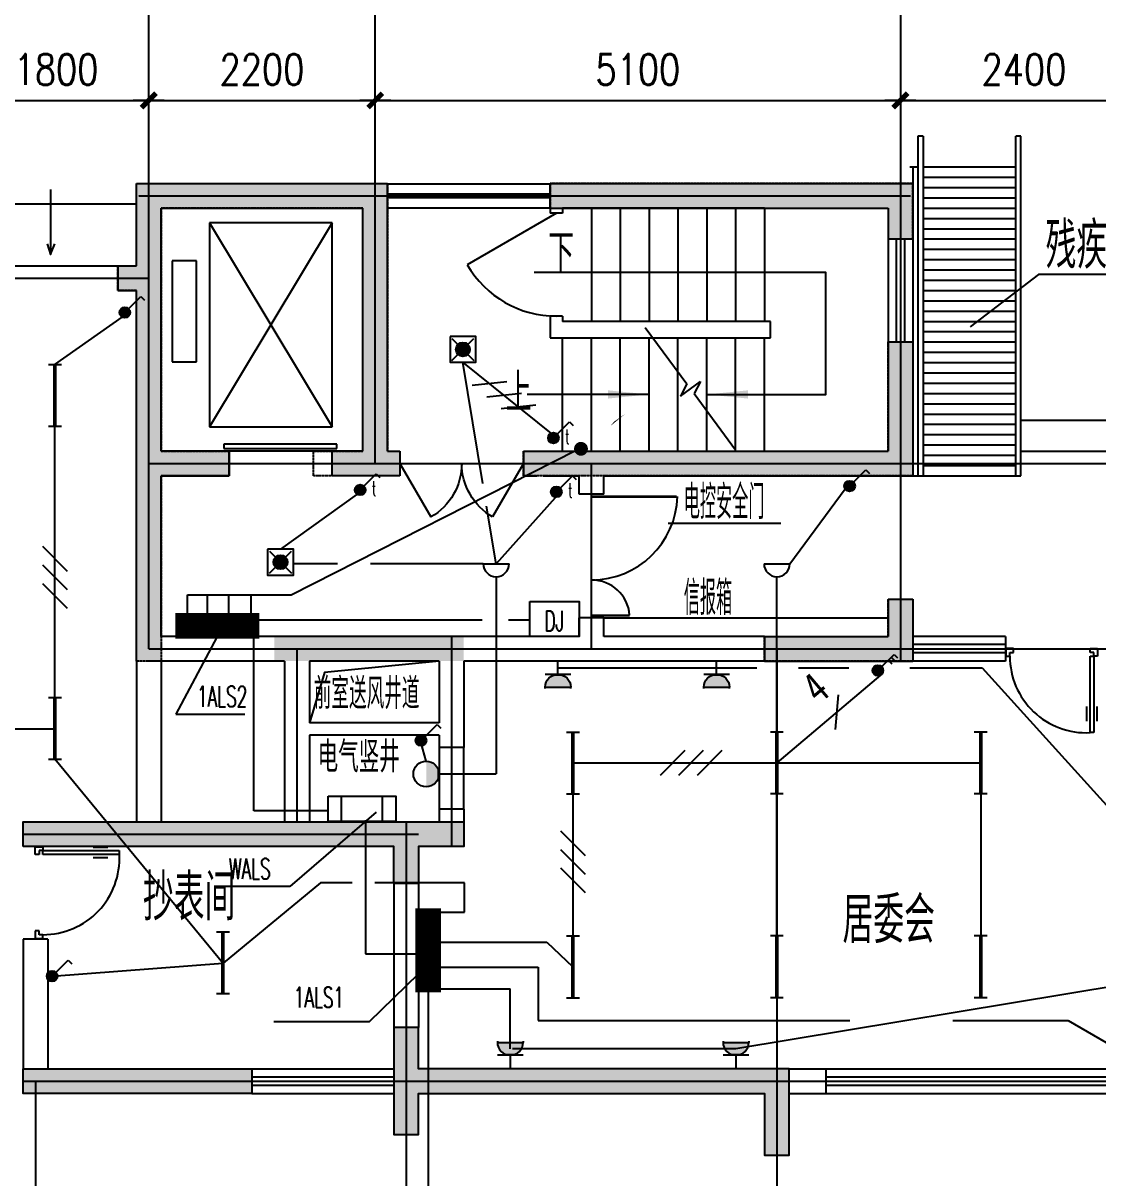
# Model space of a CAD drawing. Extents: x -170759 to 304867, y -311201 to 112352.
# Drawn here: x -76168 to -65730, y -171498 to -160280 of the extents above; entities that cross this region are included whole.
import ezdxf
from ezdxf.enums import TextEntityAlignment as Align

# ---------------------------------------------------------------- set-up
doc = ezdxf.new("R2010")
doc.units = 0
doc.linetypes.add('ACAD_ISO04W100', pattern=[30.5, 24, -3, 0.5, -3])
doc.linetypes.add('DOTE', pattern=[2.42, 2, -0.2, 0.02, -0.2])
doc.layers.get('0').update_dxf_attribs({"linetype": 'CONTINUOUS'})
for name, color, linetype in [('AXIS', 3, 'CONTINUOUS'), ('DOOR', 2, 'CONTINUOUS'), ('DOTE', 251, 'CONTINUOUS'), ('EQUIP', 3, 'CONTINUOUS'), ('PUB_DIM', 3, 'CONTINUOUS'), ('PUB_DIM1', 3, 'CONTINUOUS'), ('STAIR', 2, 'CONTINUOUS'), ('TEX', 7, 'CONTINUOUS'), ('WALL', 7, 'CONTINUOUS'), ('WINDOW', 151, 'CONTINUOUS'), ('WINDOW_TEXT', 7, 'CONTINUOUS'), ('WIRE', 1, 'CONTINUOUS'), ('WZ', 3, 'CONTINUOUS'), ('X', 4, 'CONTINUOUS'), ('ZXX', 2, 'ACAD_ISO04W100'), ('图层1', 1, 'CONTINUOUS')]:
    doc.layers.add(name, color=color, linetype=linetype)
doc.styles.add('DIM_FONT', font='SIMPLEX.shx', dxfattribs={"width": 0.8})
doc.styles.add('HZ1', font='txt', dxfattribs={"bigfont": 'hzk'})
doc.styles.add('HZS', font='txt', dxfattribs={"width": 0.7, "bigfont": 'HZS'})
doc.styles.add('HZXXX', font='romans', dxfattribs={"width": 0.7, "bigfont": 'hzs'})
doc.styles.add('SIMPLEX', font='SIMPLEX.SHX')
doc.dimstyles.new('AXIS', dxfattribs={"dimtxt": 300, "dimasz": 1, "dimexe": 250, "dimexo": 300, "dimgap": 150, "dimtad": 1, "dimdec": 0, "dimdsep": 46, "dimtxsty": 'DIM_FONT', "dimblk": '_DIMX', "dimblk1": '_DIMX', "dimblk2": '_DIMX', "dimcen": 2.5, "dimse1": 1, "dimse2": 1, "dimclrd": 3, "dimclre": 3, "dimclrt": 7, "dimadec": 0, "dimazin": 0, "dimtfac": 1, "dimtdec": 0, "dimtix": 1, "dimtmove": 2, "dimatfit": 3, "dimldrblk": '_DIMX', "dimfxl": 0, "dimtolj": 1, "dimtzin": 0, "dimarcsym": 0})

# ---------------------------------------------------------------- blocks, each defined once
blk = doc.blocks.new('_LINKPT1')
blk.add_line((0, 0), (0, 0))
blk = doc.blocks.new('M_Y9')
for p, q in [((-0.429, 0.429), (0.429, -0.429)), ((-0.429, -0.429), (0.429, 0.429))]:
    blk.add_line(p, q)
blk.add_lwpolyline([(-0.5, 0.5), (-0.5, -0.5), (0.5, -0.5), (0.5, 0.5)], close=True)
blk.add_circle((0, 0), 0.275)
for points in [[(-0.238, 0.137), (0.238, 0.137), (-0.275, 0), (0.275, 0)], [(-0.238, -0.137), (0.238, -0.137), (-0.275, 0), (0.275, 0)], [(-0.137, 0.238), (0.137, 0.238), (-0.238, 0.137), (0.238, 0.137)], [(0, 0.275), (0, 0.275), (-0.137, 0.238), (0.137, 0.238)], [(-0.137, -0.238), (0.137, -0.238), (-0.238, -0.137), (0.238, -0.137)], [(0, -0.275), (0, -0.275), (-0.137, -0.238), (0.137, -0.238)]]:
    blk.add_solid(points)
for p in [(0, 0.5), (-0.5, 0), (0.5, 0), (0, -0.5)]:
    blk.add_blockref('_LINKPT1', p)
at = {"width": 0.8, "flags": 9}
blk.add_attdef('A', (0, 0), '', height=0.00002, dxfattribs=at)
blk = doc.blocks.new('_DIMX')
blk.add_line((-150, 0), (150, 0))
at = {"const_width": 50}
blk.add_lwpolyline([(-70, -70), (70, 70)], dxfattribs=at)
blk = doc.blocks.new('M_Y4YTM')
for p, q in [((-1.2, 0.25), (-1.2, -0.25)), ((-1.2, 0), (1.2, 0)), ((1.2, 0.25), (1.2, -0.25))]:
    blk.add_line(p, q)
at = {"const_width": 0.14}
blk.add_lwpolyline([(-1.2, 0), (1.2, 0)], dxfattribs=at)
at = {"xscale": 0.002, "yscale": 0.002, "zscale": 0.002}
for p in [(-1.2, 0), (0, 0), (1.2, 0)]:
    blk.add_blockref('_LINKPT1', p, dxfattribs=at)
at = {"width": 0.8, "flags": 9}
blk.add_attdef('A', (0, 0), '', height=0.00002, dxfattribs=at)
blk = doc.blocks.new('M_X2')
for p, q in [((0.147, 0.356), (0.625, 0.833)), ((0.625, 0.833), (0.766, 0.692))]:
    blk.add_line(p, q)
blk.add_circle((0, 0.208), 0.208)
for points in [[(-0.18, 0.313), (0.18, 0.313), (-0.208, 0.208), (0.208, 0.208)], [(-0.18, 0.104), (0.18, 0.104), (-0.208, 0.208), (0.208, 0.208)], [(-0.104, 0.389), (0.104, 0.389), (-0.18, 0.313), (0.18, 0.313)], [(-0.104, 0.028), (0.104, 0.028), (-0.18, 0.104), (0.18, 0.104)], [(0, 0.417), (0, 0.417), (-0.104, 0.389), (0.104, 0.389)], [(0, 0), (0, 0), (-0.104, 0.028), (0.104, 0.028)]]:
    blk.add_solid(points)
for p in [(-0.208, 0.208), (0, 0.417), (0.208, 0.208), (0, 0)]:
    blk.add_blockref('_LINKPT1', p)
at = {"width": 0.8, "flags": 9}
blk.add_attdef('A', (0, 0), '', height=0.00002, dxfattribs=at)
blk = doc.blocks.new('_WIE3')
for p, q in [((-0.2, 0.4), (-1, -0.4)), ((0.4, 0.4), (-0.4, -0.4)), ((1, 0.4), (0.2, -0.4))]:
    blk.add_line(p, q)
at = {"width": 0.8}
blk.add_attdef('N', text='', height=1, dxfattribs=at).set_placement((-0.017, 1.056), align=Align.MIDDLE)
blk = doc.blocks.new('M_A23MCU')
for p, q in [((-0.454, 0.081), (-0.454, 0.905)), ((-0.454, 0.905), (-0.413, 0.905)), ((-0.413, 0.905), (-0.413, 0.081)), ((-0.489, 0.782), (-0.489, 0.624)), ((-0.378, 0.782), (-0.378, 0.624)), ((-0.495, -0.002), (-0.495, 0.081)), ((-0.495, 0.081), (-0.454, 0.081)), ((-0.413, 0.081), (-0.454, 0.081)), ((-0.454, 0.081), (-0.454, 0.039)), ((-0.454, 0.039), (-0.413, 0.039)), ((-0.413, 0.039), (-0.413, -0.002)), ((0.412, 0.039), (0.412, -0.002)), ((0.453, 0.039), (0.412, 0.039)), ((0.453, 0.081), (0.453, 0.039)), ((0.494, 0.081), (0.453, 0.081)), ((0.494, -0.002), (0.494, 0.081)), ((-0.413, -0.002), (-0.495, -0.002)), ((-0.495, -0.002), (-0.495, -0.002)), ((0.412, -0.002), (0.494, -0.002)), ((0.494, -0.002), (0.494, -0.002))]:
    blk.add_line(p, q)
blk.add_arc((-0.372, 0.082), 0.825, 359.9283, 92.866)
blk = doc.blocks.new('M_X23')
for p, q in [((-0.5, 1.05), (-0.5, 1)), ((-0.5, 1), (0.5, 1)), ((0.5, 1.05), (0.5, 1)), ((0.5, 0.5), (-0.5, 0.5)), ((0, 0.5), (0, 0))]:
    blk.add_line(p, q)
blk.add_arc((0, 1), 0.5, 180, 0)
for points in [[(0.433, 0.75), (-0.433, 0.75), (0.5, 1), (-0.5, 1)], [(0.25, 0.567), (-0.25, 0.567), (0.433, 0.75), (-0.433, 0.75)], [(0, 0.5), (0, 0.5), (0.25, 0.567), (-0.25, 0.567)]]:
    blk.add_solid(points)
blk.add_blockref('_LINKPT1', (0.001, 0))
at = {"width": 0.8, "flags": 9}
blk.add_attdef('A', (0, 0), '', height=0.00002, dxfattribs=at)
blk = doc.blocks.new('M_A17ORW')
at = {"const_width": 0.02}
for points in [[(-0.481, -0.0014), (-0.481, -0.3084)], [(0.481, 0.0014), (0.481, -0.6906)]]:
    blk.add_lwpolyline(points, dxfattribs=at)
for centre, radius, start, end in [((-0.5008, -0.0026), 0.3067, 274.24917, 0.21013), ((0.5046, 0.0019), 0.6987, 180.27623, 268.06031)]:
    blk.add_arc(centre, radius, start, end)
blk = doc.blocks.new('M_Y22UGQ')
blk.add_circle((0, 0.5), 0.5)
for points in [[(0.433, 0.25), (-0.433, 0.25), (0.5, 0.5), (-0.5, 0.5)], [(0.25, 0.067), (-0.25, 0.067), (0.433, 0.25), (-0.433, 0.25)], [(0, 0), (0, 0), (0.25, 0.067), (-0.25, 0.067)]]:
    blk.add_solid(points)
for p in [(0, 1), (0, 1), (-0.5, 0.5), (-0.5, 0.5), (0.5, 0.5), (0.5, 0.5), (0, 0), (0, 0)]:
    blk.add_blockref('_LINKPT1', p)
at = {"width": 0.8, "flags": 9}
blk.add_attdef('A', (0, 0), '', height=0.00002, dxfattribs=at)
blk = doc.blocks.new('_WIE1')
blk.add_line((0.4, 0.4), (-0.4, -0.4))
at = {"width": 0.8}
blk.add_attdef('N', text='', height=1, dxfattribs=at).set_placement((-0.017, 1.056), align=Align.MIDDLE)
blk = doc.blocks.new('M_X10')
for p, q in [((0.147, 0.356), (0.625, 0.833)), ((0.399, 0.607), (0.54, 0.466)), ((0.512, 0.72), (0.653, 0.579)), ((0.625, 0.833), (0.766, 0.692))]:
    blk.add_line(p, q)
blk.add_circle((0, 0.208), 0.208)
for points in [[(-0.18, 0.313), (0.18, 0.313), (-0.208, 0.208), (0.208, 0.208)], [(-0.18, 0.104), (0.18, 0.104), (-0.208, 0.208), (0.208, 0.208)], [(-0.104, 0.389), (0.104, 0.389), (-0.18, 0.313), (0.18, 0.313)], [(-0.104, 0.028), (0.104, 0.028), (-0.18, 0.104), (0.18, 0.104)], [(0, 0.417), (0, 0.417), (-0.104, 0.389), (0.104, 0.389)], [(0, 0), (0, 0), (-0.104, 0.028), (0.104, 0.028)]]:
    blk.add_solid(points)
for p in [(-0.208, 0.208), (0, 0.417), (0.208, 0.208), (0, 0)]:
    blk.add_blockref('_LINKPT1', p)
at = {"width": 0.8, "flags": 9}
blk.add_attdef('A', (0, 0), '', height=0.00002, dxfattribs=at)
blk = doc.blocks.new('_Y0SCX')
blk.add_line((-0.5, 0), (0.5, 0))
blk.add_arc((0, 0), 0.5, 180, 0)
at = {"xscale": 0.002, "yscale": 0.002, "zscale": 0.002}
for p in [(-0.5, 0), (0, 0), (0.5, 0), (0, -0.5)]:
    blk.add_blockref('_LINKPT1', p, dxfattribs=at)
at = {"style": 'DIM_FONT', "width": 0.8, "flags": 9}
blk.add_attdef('A', (0, 0), '', height=0.00002, dxfattribs=at)
blk = doc.blocks.new('_DBLK')
blk.add_line((-0.5, 0), (0, -0.866))
blk.add_arc((-0.5, 0), 1, 300, 0)
at = {"layer": 'WINDOW_TEXT', "style": 'SIMPLEX', "flags": 9}
blk.add_attdef('A', text='', height=1, dxfattribs=at).set_placement((0, 1.5), align=Align.MIDDLE)
blk = doc.blocks.new('_DBLK1')
for p, q in [((-0.5, 0), (-0.25, -0.433)), ((0.5, 0), (0.25, -0.433))]:
    blk.add_line(p, q)
for centre, start, end in [((-0.5, 0), 300, 0), ((0.5, 0), 180, 240)]:
    blk.add_arc(centre, 0.5, start, end)
at = {"layer": 'WINDOW_TEXT', "style": 'SIMPLEX', "flags": 9}
blk.add_attdef('A', text='', height=1, dxfattribs=at).set_placement((0, 1.5), align=Align.MIDDLE)
blk = doc.blocks.new('_ARROW')
blk.add_solid([(0, 0), (-1, 0.1), (-1, -0.1)])
blk = doc.blocks.new('A$C5BF41A8D')
at = {"layer": '图层1', "color": 4}
blk.add_lwpolyline([(325, 69, 0, 0, 0), (137, 479, 80, 0, 0), (0, 736, 0, 0, 0)], format="xyseb", dxfattribs=at)
at = {"layer": '图层1', "color": 4, "const_width": 111}
blk.add_lwpolyline([(339, 135, -1), (240, 80, -1)], format="xyb", close=True, dxfattribs=at)
blk = doc.blocks.new('A$C6CB452B1')
at = {"layer": '图层1', "color": 4, "rotation": 10.00053800874776}
blk.add_blockref('A$C5BF41A8D', (128, -45), dxfattribs=at)
blk = doc.blocks.new('A$C7E1201DE')
at = {"layer": 'EQUIP'}
blk.add_blockref('A$C6CB452B1', (0, -1), dxfattribs=at)

msp = doc.modelspace()

# ---------------------------------------------------------------- hatches: boundary and pattern name
at = {"layer": 'ZXX'}
for points in [[(-75067.73424, -166477.50102), (-75067.73424, -162877.50102), (-75247.73424, -162877.50102), (-75247.73424, -162637.50102), (-75067.73424, -162637.50102), (-75067.73424, -161837.50102), (-72627.73424, -161837.50102), (-72627.73424, -164437.50102), (-72507.73424, -164437.50102), (-72507.73424, -164677.50102), (-73167.73424, -164677.50102), (-73167.73424, -164437.50102), (-72867.73424, -164437.50102), (-72867.73424, -162077.50102), (-74827.73424, -162077.50102), (-74827.73424, -164437.50102), (-74167.73424, -164437.50102), (-74167.73424, -164677.50102), (-74827.73424, -164677.50102), (-74827.73424, -166477.50102)], [(-76167.73424, -168277.50102), (-76167.73424, -168037.50102), (-71887.73424, -168037.50102), (-71887.73424, -168277.50102), (-72327.73424, -168277.50102), (-72327.73424, -168637.50102), (-72567.73424, -168637.50102), (-72567.73424, -168277.50102)]]:
    msp.add_hatch(color=256, dxfattribs=at).paths.add_polyline_path(points)
h = msp.add_hatch(color=256, dxfattribs=at)
h.paths.add_polyline_path([(-67647.73424, -161837.50102), (-71047.73424, -161837.50102), (-71047.73424, -161957.50102), (-67647.73424, -161957.50102)])
h.paths.add_polyline_path([(-67647.73424, -161957.50102), (-71047.73424, -161957.50102), (-71047.73424, -162077.50102), (-67767.73424, -162077.50102), (-67767.73424, -162377.50102), (-67647.73424, -162377.50102)])
h.paths.add_polyline_path([(-67527.73424, -161837.50102), (-67647.73424, -161837.50102), (-67647.73424, -162377.50102), (-67527.73424, -162377.50102)])
h = msp.add_hatch(color=256, dxfattribs=at)
h.paths.add_polyline_path([(-71307.73424, -164437.50102), (-71307.73424, -164557.50102), (-67647.73424, -164557.50102), (-67647.73424, -163377.50102), (-67767.73424, -163377.50102), (-67767.73424, -164437.50102)])
h.paths.add_polyline_path([(-70647.73424, -164677.50102), (-70647.73424, -164557.50102), (-71307.73424, -164557.50102), (-71307.73424, -164677.50102)])
h.paths.add_polyline_path([(-70647.73424, -164557.50102), (-70647.73424, -164677.50102), (-67647.73424, -164677.50102), (-67647.73424, -164557.50102)])
h.paths.add_polyline_path([(-67527.73424, -163377.50102), (-67647.73424, -163377.50102), (-67647.73424, -164557.50102), (-67527.73424, -164557.50102)])
h.paths.add_polyline_path([(-67527.73424, -164677.50102), (-67527.73424, -164557.50102), (-67647.73424, -164557.50102), (-67647.73424, -164677.50102)])
h = msp.add_hatch(color=256, dxfattribs=at)
h.paths.add_polyline_path([(-67527.73424, -165877.50102), (-67647.73424, -165877.50102), (-67647.73424, -166357.50102), (-67527.73424, -166357.50102)])
h.paths.add_polyline_path([(-67647.73424, -165877.50102), (-67767.73424, -165877.50102), (-67767.73424, -166237.50102), (-68967.73424, -166237.50102), (-68967.73424, -166357.50102), (-67647.73424, -166357.50102)])
h.paths.add_polyline_path([(-67647.73424, -166357.50102), (-68967.73424, -166357.50102), (-68967.73424, -166477.50102), (-67647.73424, -166477.50102)])
h.paths.add_polyline_path([(-67527.73424, -166357.50102), (-67647.73424, -166357.50102), (-67647.73424, -166477.50102), (-67527.73424, -166477.50102)])
h = msp.add_hatch(color=256, dxfattribs=at)
h.paths.add_polyline_path([(-71887.73424, -166357.50102), (-71887.73424, -166237.50102), (-73727.73424, -166237.50102), (-73727.73424, -166357.50102)])
h.paths.add_polyline_path([(-73727.73424, -166357.50102), (-73727.73424, -166477.50102), (-71887.73424, -166477.50102), (-71887.73424, -166357.50102)])
h = msp.add_hatch(color=256, dxfattribs=at)
h.paths.add_polyline_path([(-68847.73424, -170437.50102), (-72327.73424, -170437.50102), (-72327.73424, -170037.50102), (-72447.73424, -170037.50102), (-72447.73424, -170557.50102), (-68847.73424, -170557.50102)])
h.paths.add_polyline_path([(-68847.73424, -170557.50102), (-72447.73424, -170557.50102), (-72447.73424, -171077.50102), (-72327.73424, -171077.50102), (-72327.73424, -170677.50102), (-68967.73424, -170677.50102), (-68967.73424, -171277.50102), (-68847.73424, -171277.50102)])
h.paths.add_polyline_path([(-72447.73424, -170037.50102), (-72567.73424, -170037.50102), (-72567.73424, -170557.50102), (-72447.73424, -170557.50102)])
h.paths.add_polyline_path([(-72447.73424, -170557.50102), (-72567.73424, -170557.50102), (-72567.73424, -171077.50102), (-72447.73424, -171077.50102)])
h.paths.add_polyline_path([(-68727.73424, -170557.50102), (-68847.73424, -170557.50102), (-68847.73424, -171277.50102), (-68727.73424, -171277.50102)])
h.paths.add_polyline_path([(-68727.73424, -170437.50102), (-68847.73424, -170437.50102), (-68847.73424, -170557.50102), (-68727.73424, -170557.50102)])
h = msp.add_hatch(color=256, dxfattribs=at)
h.paths.add_polyline_path([(-74547.73424, -170557.50102), (-74547.73424, -170437.50102), (-76167.73424, -170437.50102), (-76167.73424, -170557.50102)])
h.paths.add_polyline_path([(-76047.73424, -170557.50102), (-76167.73424, -170557.50102), (-76167.73424, -170677.50102), (-76047.73424, -170677.50102)])
h.paths.add_polyline_path([(-76047.73424, -170557.50102), (-76047.73424, -170677.50102), (-74547.73424, -170677.50102), (-74547.73424, -170557.50102)])
h.paths.add_polyline_path([(-73947.73424, -170677.50102), (-73947.73424, -170557.50102), (-74547.73424, -170557.50102), (-74547.73424, -170677.50102)])
h.paths.add_polyline_path([(-74547.73424, -170437.50102), (-74547.73424, -170557.50102), (-73947.73424, -170557.50102), (-73947.73424, -170437.50102)])

# ---------------------------------------------------------------- linework, layer by layer
at = {"layer": 'AXIS'}
for p in [(-74167.73424, -164437.50102), (-74827.73424, -164677.50102)]:
    msp.add_line(p, (-74167.73424, -164677.50102), dxfattribs=at)
msp.add_lwpolyline([(-72127.73424, -166477.50102), (-73242.30743, -166589.55808), (-73387.73424, -167077.50102)], dxfattribs=at)
at = {"layer": 'DOOR'}
for p, q in [((-76627.73424, -162037.50102), (-75067.73424, -162037.50102)), ((-76447.73424, -162637.50102), (-75247.73424, -162637.50102))]:
    msp.add_line(p, q, dxfattribs=at)
for points in [[(-75900.16192, -161898.10274), (-75900.16192, -162527.00343)], [(-75933.13355, -162424.4582), (-75900.16192, -162527.00343), (-75859.86578, -162424.4582)]]:
    msp.add_lwpolyline(points, dxfattribs=at)
at = {"layer": 'DOTE', "linetype": 'DOTE', "ltscale": 0.5}
for p, q in [((-74947.73424, -166357.50102), (-74947.73424, -159716.41802)), ((-72747.73424, -164557.50102), (-72747.73424, -159716.41802)), ((-67647.73424, -159716.41802), (-67647.73424, -166477.50102)), ((-75047.73424, -161957.50102), (-67549.73424, -161957.50102)), ((-76747.73424, -162757.50102), (-74947.73424, -162757.50102)), ((-74947.73424, -164557.50102), (-65367.73424, -164557.50102)), ((-70647.73424, -166357.50102), (-70647.73424, -164557.50102)), ((-72007.73424, -166237.50102), (-72007.73424, -168277.50102)), ((-74947.73424, -166357.50102), (-65247.73424, -166357.50102)), ((-73507.73424, -168037.50102), (-73507.73424, -166357.50102)), ((-68847.73424, -166357.50102), (-68847.73424, -179578.11172)), ((-68847.73424, -166357.50102), (-68847.73424, -166477.50102)), ((-72447.73424, -168037.50102), (-72447.73424, -179578.11172)), ((-76167.73424, -168157.50102), (-72327.73424, -168157.50102)), ((-76167.73424, -170557.50102), (-65247.73424, -170557.50102)), ((-76047.73424, -170557.50102), (-76047.73424, -179578.11172))]:
    msp.add_line(p, q, dxfattribs=at)
at = {"layer": 'EQUIP'}
msp.add_lwpolyline([(-71247.78898, -165900.01837), (-70767.73424, -165900.01837), (-70767.73424, -166237.50102), (-71247.78898, -166237.50102)], close=True, dxfattribs=at)
at = {"layer": 'PUB_DIM1'}
for points in [[(-69527.78136, -163887.50102), (-68370.93708, -163887.50102), (-68370.93708, -162701.39917), (-71204.57991, -162701.39917)], [(-70087.78136, -163887.50102), (-71271.51288, -163887.50102)]]:
    msp.add_lwpolyline(points, dxfattribs=at)
at = {"layer": 'STAIR', "color": 8}
for p, q in [((-67427.73424, -161777.50102), (-66527.73424, -161777.50102)), ((-67427.73424, -161877.50102), (-66527.73424, -161877.50102)), ((-67427.73424, -161977.50102), (-66527.73424, -161977.50102)), ((-67427.73424, -162077.50102), (-66527.73424, -162077.50102)), ((-67427.73424, -162177.50102), (-66527.73424, -162177.50102)), ((-67427.73424, -162277.50102), (-66527.73424, -162277.50102)), ((-67427.73424, -162377.50102), (-66527.73424, -162377.50102)), ((-67427.73424, -162477.50102), (-66527.73424, -162477.50102)), ((-67427.73424, -162577.50102), (-66527.73424, -162577.50102)), ((-67427.73424, -162677.50102), (-66527.73424, -162677.50102)), ((-67427.73424, -162777.50102), (-66527.73424, -162777.50102)), ((-67427.73424, -162877.50102), (-66527.73424, -162877.50102)), ((-67427.73424, -162977.50102), (-66527.73424, -162977.50102)), ((-67427.73424, -163077.50102), (-66527.73424, -163077.50102)), ((-67427.73424, -163177.50102), (-66527.73424, -163177.50102)), ((-67427.73424, -163277.50102), (-66527.73424, -163277.50102)), ((-67427.73424, -163377.50102), (-66527.73424, -163377.50102)), ((-67427.73424, -163477.50102), (-66527.73424, -163477.50102)), ((-67427.73424, -163577.50102), (-66527.73424, -163577.50102)), ((-67427.73424, -163677.50102), (-66527.73424, -163677.50102)), ((-67427.73424, -163777.50102), (-66527.73424, -163777.50102)), ((-67427.73424, -163877.50102), (-66527.73424, -163877.50102)), ((-67427.73424, -163977.50102), (-66527.73424, -163977.50102)), ((-67427.73424, -164077.50102), (-66527.73424, -164077.50102)), ((-67427.73424, -164177.50102), (-66527.73424, -164177.50102)), ((-67427.73424, -164277.50102), (-66527.73424, -164277.50102)), ((-67427.73424, -164377.50102), (-66527.73424, -164377.50102)), ((-67427.73424, -164477.50102), (-66527.73424, -164477.50102)), ((-67427.73424, -164577.50102), (-66527.73424, -164577.50102))]:
    msp.add_line(p, q, dxfattribs=at)
at = {"layer": 'STAIR'}
for p, q in [((-68967.78136, -162077.50102), (-70927.78136, -162077.50102)), ((-70647.78136, -162077.50102), (-70647.78136, -163177.50102)), ((-70367.78136, -162077.50102), (-70367.78136, -163177.50102)), ((-70087.78136, -162077.50102), (-70087.78136, -163177.50102)), ((-69807.78136, -162077.50102), (-69807.78136, -163177.50102)), ((-69527.78136, -162077.50102), (-69527.78136, -163177.50102)), ((-69247.78136, -162077.50102), (-69247.78136, -163177.50102)), ((-68967.78136, -162077.50102), (-68967.78136, -163177.50102)), ((-73167.73424, -162220.69519), (-74357.01263, -162220.69519)), ((-73167.73424, -162220.69519), (-74357.01263, -164201.50102)), ((-74357.01263, -162220.69519), (-73167.73424, -164201.50102)), ((-74357.01263, -162220.69519), (-74357.01263, -164201.50102)), ((-73167.73424, -164201.50102), (-73167.73424, -162220.69519)), ((-74484.13649, -162589.23116, 0), (-74720.13649, -162589.23116, 0)), ((-74720.13649, -162589.23116, 0), (-74720.13649, -163569.23116, 0)), ((-74484.13649, -163569.23116, 0), (-74484.13649, -162589.23116, 0)), ((-70126.15975, -163237.50102), (-69722.6403, -163783.29044)), ((-70927.78136, -164437.50102), (-70927.78136, -163337.50102)), ((-70647.78136, -164437.50102), (-70647.78136, -163337.50102)), ((-70367.78136, -164437.50102), (-70367.78136, -163337.50102)), ((-70087.78136, -164437.50102), (-70087.78136, -163337.50102)), ((-69807.78136, -164437.50102), (-69807.78136, -163337.50102)), ((-69527.78136, -164437.50102), (-69527.78136, -163337.50102)), ((-69247.78136, -164437.50102), (-69247.78136, -163337.50102)), ((-68967.78136, -164437.50102), (-68967.78136, -163337.50102)), ((-74720.13649, -163569.23116, 0), (-74484.13649, -163569.23116, 0)), ((-69783.46241, -163902.87586), (-69590.47871, -163760.19688)), ((-69590.47871, -163760.19688), (-69651.30081, -163879.78229)), ((-69722.6403, -163783.29044), (-69783.46241, -163902.87586)), ((-69651.30081, -163879.78229), (-69247.78136, -164425.57172)), ((-74357.01263, -164201.50102), (-73167.73424, -164201.50102)), ((-66477.73424, -164137.50102), (-62727.73424, -164137.50102)), ((-73120.11113, -164371.69385), (-74218.13535, -164371.69385)), ((-74218.13535, -164371.69385), (-74218.13535, -164412.92571)), ((-74218.13535, -164412.92571), (-73120.11113, -164412.92571)), ((-73167.73424, -164437.50102), (-74167.73424, -164437.50102)), ((-73120.11113, -164412.92571), (-73120.11113, -164371.69385)), ((-70627.78136, -164437.50102), (-68967.78136, -164437.50102)), ((-66477.73424, -164437.50102), (-62727.73424, -164437.50102)), ((-70527.73424, -166057.50102), (-67767.73424, -166057.50102))]:
    msp.add_line(p, q, dxfattribs=at)
at = {"layer": 'TEX', "color": 3}
msp.add_line((-68808.48518, -165140.92683), (-69903.42223, -165140.92683), dxfattribs=at)
msp.add_lwpolyline([(-64175.23241, -162721.77448), (-66307.41317, -162721.77448), (-66969.35757, -163229.66351)], dxfattribs=at)
at = {"layer": 'WALL'}
for p, q in [((-75067.73424, -161837.50102), (-72627.73424, -161837.50102)), ((-75067.73424, -162637.50102), (-75067.73424, -161837.50102)), ((-72627.73424, -164437.50102), (-72627.73424, -161837.50102)), ((-71047.73424, -161837.50102), (-67527.73424, -161837.50102)), ((-71047.73424, -162077.50102, 19600), (-71047.73424, -161837.50102, 19600)), ((-67527.73424, -161837.50102), (-67527.73424, -162377.50102)), ((-74827.73424, -162077.50102), (-72867.73424, -162077.50102)), ((-74827.73424, -164437.50102), (-74827.73424, -162077.50102)), ((-72867.73424, -164437.50102), (-72867.73424, -162077.50102)), ((-71047.78136, -162077.50102), (-71047.78136, -162127.50102)), ((-71047.73424, -162077.50102), (-67767.73424, -162077.50102)), ((-70927.78136, -162077.50102), (-70927.78136, -162127.50102)), ((-67767.73424, -162077.50102), (-67767.73424, -162377.50102)), ((-70927.78136, -162127.50102), (-71047.78136, -162127.50102)), ((-67767.73424, -162377.50102), (-67527.73424, -162377.50102)), ((-75247.73424, -162637.50102), (-75067.73424, -162637.50102)), ((-75247.73424, -162637.50102), (-75247.73424, -162877.50102)), ((-75247.73424, -162877.50102), (-75067.73424, -162877.50102)), ((-75067.73424, -166477.50102), (-75067.73424, -162877.50102)), ((-71047.78136, -163127.50102), (-71047.78136, -163177.50102)), ((-70927.78136, -163127.50102), (-71047.78136, -163127.50102)), ((-71047.78136, -163177.50102), (-71047.78136, -163337.50102)), ((-70927.78136, -163127.50102), (-70927.78136, -163177.50102)), ((-68907.78136, -163177.50102), (-70927.78136, -163177.50102)), ((-68907.78136, -163337.50102), (-68907.78136, -163177.50102)), ((-71047.78136, -163337.50102), (-68907.78136, -163337.50102)), ((-67767.73424, -163377.50102), (-67767.73424, -164437.50102)), ((-67767.73424, -163377.50102), (-67527.73424, -163377.50102)), ((-67527.73424, -163377.50102), (-67527.73424, -164677.50102)), ((-74167.73424, -164437.50102), (-74827.73424, -164437.50102)), ((-74167.73424, -164677.50102), (-74167.73424, -164437.50102)), ((-72867.73424, -164437.50102), (-73167.73424, -164437.50102)), ((-73167.73424, -164677.50102), (-73167.73424, -164437.50102)), ((-72627.73424, -164437.50102), (-72507.73424, -164437.50102)), ((-72507.73424, -164437.50102), (-72507.73424, -164677.50102)), ((-71307.73424, -164437.50102), (-67767.73424, -164437.50102)), ((-71307.73424, -164437.50102), (-71307.73424, -164677.50102)), ((-74827.73424, -166237.50102), (-74827.73424, -164677.50102)), ((-74167.73424, -164677.50102), (-74827.73424, -164677.50102)), ((-72507.73424, -164677.50102), (-73167.73424, -164677.50102)), ((-71307.73424, -164677.50102), (-71177.73424, -164677.50102)), ((-71117.73424, -164677.50102), (-70767.73424, -164677.50102)), ((-70767.73424, -164857.50102), (-70767.73424, -164677.50102)), ((-70527.73424, -164677.50102), (-67767.73424, -164677.50102)), ((-70527.73424, -164857.50102), (-70527.73424, -164677.50102)), ((-67767.73424, -164677.50102), (-67767.73424, -164677.50102)), ((-67767.73424, -164677.50102), (-67527.73424, -164677.50102)), ((-70527.73424, -164857.50102), (-70767.73424, -164857.50102)), ((-67767.73424, -165877.50102), (-67527.73424, -165877.50102)), ((-67767.73424, -165877.50102), (-67767.73424, -166237.50102)), ((-67527.73424, -165877.50102), (-67527.73424, -166237.50102)), ((-70527.73424, -166057.50102), (-70767.73424, -166057.50102)), ((-70767.73424, -166237.50102), (-70767.73424, -166057.50102)), ((-70527.73424, -166237.50102), (-70527.73424, -166057.50102)), ((-70767.73424, -166237.50102), (-74827.73424, -166237.50102)), ((-71887.73424, -166237.50102), (-73627.73424, -166237.50102)), ((-68967.73424, -166237.50102), (-70527.73424, -166237.50102)), ((-68967.73424, -166237.50102), (-68967.73424, -166477.50102)), ((-68967.73424, -166237.50102), (-67767.73424, -166237.50102)), ((-67527.73424, -166237.50102), (-67527.73424, -166477.50102)), ((-67527.73424, -166237.50102), (-67527.73424, -166477.50102)), ((-75067.73424, -166477.50102), (-75067.73424, -168037.50102)), ((-73627.73424, -166477.50102), (-74947.73424, -166477.50102)), ((-73827.73424, -166477.50102), (-74827.73424, -166477.50102)), ((-74827.73424, -166477.50102), (-74827.73424, -168037.50102)), ((-73627.73424, -166477.50102), (-74750.00536, -166477.50102)), ((-73627.73424, -166477.50102), (-73627.73424, -168037.50102)), ((-72127.73424, -166477.50102), (-73387.73424, -166477.50102)), ((-73387.73424, -166477.50102), (-73387.73424, -167077.50102)), ((-72127.73424, -166477.50102), (-72127.73424, -167077.50102)), ((-72127.73424, -166477.50102), (-72127.73424, -167077.50102)), ((-68967.73424, -166477.50102), (-71887.73424, -166477.50102)), ((-71887.73424, -166477.50102), (-71887.73424, -167317.50102)), ((-71887.73424, -166477.50102), (-71887.73424, -167317.50102)), ((-68967.73424, -166477.50102), (-67527.73424, -166477.50102)), ((-72127.73424, -167077.50102), (-73387.73424, -167077.50102)), ((-72127.73424, -167197.50102), (-73387.73424, -167197.50102)), ((-73387.73424, -167197.50102), (-73387.73424, -168037.50102)), ((-72127.73424, -167197.50102), (-72127.73424, -167317.50102)), ((-72127.73424, -167197.50102), (-72127.73424, -167317.50102)), ((-71887.73424, -167317.50102), (-72127.73424, -167317.50102)), ((-71887.73424, -167917.50102), (-72127.73424, -167917.50102)), ((-72127.73424, -167917.50102), (-72127.73424, -168037.50102)), ((-72127.73424, -167917.50102), (-72127.73424, -168037.50102)), ((-71887.73424, -167917.50102), (-71887.73424, -168277.50102)), ((-71887.73424, -167917.50102), (-71887.73424, -168277.50102)), ((-73627.73424, -168037.50102), (-73627.73424, -168037.50102)), ((-73387.73424, -168037.50102), (-73387.73424, -168037.50102)), ((-75927.73424, -168277.50102), (-76167.73424, -168277.50102)), ((-72567.73424, -168637.50102), (-72567.73424, -170037.50102)), ((-72327.73424, -168637.50102), (-72327.73424, -170037.50102)), ((-76167.73424, -169177.50102), (-76167.73424, -170437.50102)), ((-75927.73424, -169177.50102), (-76167.73424, -169177.50102)), ((-75927.73424, -169177.50102), (-75927.73424, -170437.50102)), ((-68727.73424, -170437.50102), (-68367.73424, -170437.50102)), ((-68367.73424, -170677.50102), (-68367.73424, -170437.50102)), ((-68727.73424, -170677.50102), (-68367.73424, -170677.50102))]:
    msp.add_line(p, q, dxfattribs=at)
at = {"layer": 'WALL', "color": 8}
for p, q in [((-72127.73424, -167317.50102), (-72127.73424, -167917.50102)), ((-71887.73424, -167917.50102), (-71887.73424, -167317.50102))]:
    msp.add_line(p, q, dxfattribs=at)
at = {"layer": 'WALL'}
for points in [[(-76167.73424, -168277.50102), (-76167.73424, -168037.50102), (-75067.73424, -168037.50102), (-75067.73424, -168037.50102), (-74946.32977, -168037.50102), (-74946.32977, -168037.50102), (-73627.73424, -168037.50102), (-73627.73424, -168037.50102), (-73387.73424, -168037.50102), (-73387.73424, -168037.50102), (-71887.73424, -168037.50102), (-71887.73424, -168277.50102), (-72327.73424, -168277.50102), (-72327.73424, -168637.50102), (-72567.73424, -168637.50102), (-72567.73424, -168277.50102), (-76167.73424, -168277.50102)], [(-72567.73424, -170037.50102), (-72567.73424, -171077.50102), (-72327.73424, -171077.50102), (-72327.73424, -170677.50102), (-68967.73424, -170677.50102), (-68967.73424, -171277.50102), (-68727.73424, -171277.50102), (-68727.73424, -170437.50102), (-72327.73424, -170437.50102), (-72327.73424, -170037.50102)], [(-76167.73424, -170437.50102), (-73947.73424, -170437.50102), (-73947.73424, -170677.50102), (-76167.73424, -170677.50102)]]:
    msp.add_lwpolyline(points, close=True, dxfattribs=at)
at = {"layer": 'WINDOW'}
for p, q in [((-72627.73424, -161841.51903), (-71047.73424, -161841.51903)), ((-72627.73424, -161937.50102), (-71047.73424, -161937.50102)), ((-71047.73424, -161977.50102, 19600), (-72627.73424, -161977.50102, 19600)), ((-71047.73424, -162077.50102), (-72627.73424, -162077.50102)), ((-67767.73424, -162377.50102), (-67767.73424, -163377.50102)), ((-67687.73424, -162377.50102), (-67687.73424, -163377.50102)), ((-67607.73424, -162377.50102), (-67607.73424, -163377.50102)), ((-67527.73424, -162377.50102), (-67527.73424, -163377.50102)), ((-66627.73424, -166237.50102), (-67527.73424, -166237.50102)), ((-66627.73424, -166237.50102), (-66627.73424, -166477.50102)), ((-66627.73424, -166317.50102), (-67527.73424, -166317.50102)), ((-66627.73424, -166397.50102), (-67527.73424, -166397.50102)), ((-66627.73424, -166477.50102), (-67527.73424, -166477.50102)), ((-73947.73424, -170437.50102), (-72567.73424, -170437.50102)), ((-68367.73424, -170437.50102), (-65367.73424, -170437.50102)), ((-73947.73424, -170517.50102), (-72567.73424, -170517.50102)), ((-73947.73424, -170597.50102), (-72567.73424, -170597.50102)), ((-68367.73424, -170517.50102), (-65367.73424, -170517.50102)), ((-68367.73424, -170597.50102), (-65367.73424, -170597.50102)), ((-73947.73424, -170677.50102), (-72567.73424, -170677.50102)), ((-68367.73424, -170677.50102), (-65367.73424, -170677.50102))]:
    msp.add_line(p, q, dxfattribs=at)
at = {"layer": 'WIRE'}
for p, q in [((-75858.82333, -163595.31577), (-75206.07743, -163136.70811)), ((-71020.79607, -164278.53525), (-71896.49693, -163575.25354)), ((-71702.22271, -164752.21256), (-71896.49693, -163575.25354)), ((-75858.82333, -167137.50102), (-75858.82333, -164195.31577)), ((-73565.93164, -165832.72565), (-70796.45777, -164429.75845)), ((-72924.75813, -164857.64983), (-73667.96172, -165391.6171)), ((-70946.15999, -164830.6391), (-71573.30142, -165533.24817)), ((-68722.04148, -165533.24817), (-68185.77239, -164803.12634)), ((-71573.30142, -165533.24817), (-71666.03769, -164971.42998)), ((-73115.08682, -165533.24817), (-73542.96172, -165533.24817)), ((-71698.30142, -165533.24817), (-72793.05515, -165533.24817)), ((-71573.30142, -165658.24817), (-71573.30142, -167573.8061)), ((-68847.73424, -167167.50102), (-68847.09447, -165658.24816)), ((-74570.67083, -166012.92345), (-74570.67083, -165832.72565)), ((-74570.67083, -165832.72565), (-73565.93164, -165832.72565)), ((-74377.4515, -166012.92345), (-74377.4515, -165832.72565)), ((-74171.35119, -166012.92345), (-74171.35119, -165832.72565)), ((-73952.36947, -166012.92345), (-73952.36947, -165832.72565)), ((-71709.84246, -166078.78954), (-73899.65876, -166078.78954)), ((-71246.11665, -166078.78954), (-71452.21696, -166078.78954)), ((-73925.42115, -167932.25113), (-73925.42115, -166220.37358)), ((-70973.56264, -166543.81495), (-69041.61346, -166543.81495)), ((-68637.41164, -166543.81495), (-68149.49617, -166543.81495)), ((-67555.96486, -166543.81495), (-66852.30258, -166543.81495)), ((-66852.30258, -166543.81495), (-65555.23424, -167977.91014)), ((-67840.14448, -166613.44848), (-68847.73424, -167467.50102)), ((-75858.82333, -167137.50102), (-78947.73424, -167137.50102)), ((-72252.73424, -167448.8061), (-72303.33488, -167274.99165)), ((-74226.8137, -169410.67705), (-75858.82333, -167430.94528)), ((-70827.73424, -167467.50102), (-66867.73424, -167467.50102)), ((-66867.73424, -167467.50102), (-66867.73424, -169147.50102)), ((-72127.73424, -167573.82105), (-71573.30142, -167573.8061)), ((-73075.2571, -168022.34991), (-73075.2571, -167790.66709)), ((-72675.93786, -168022.34991), (-72675.93786, -167790.66709)), ((-70827.73424, -167767.50102), (-70827.73424, -169147.50102)), ((-68847.73424, -169147.50102), (-68847.73424, -167767.50102)), ((-73216.95124, -167932.25113), (-73925.42115, -167932.25113)), ((-72843.39439, -168022.34991), (-72843.39439, -169322.34708)), ((-73278.22507, -168632.79703), (-74224.80257, -169413.11668)), ((-72972.20714, -168632.79703), (-73278.22507, -168632.79703)), ((-71881.06799, -168632.79703), (-72753.22543, -168632.79703)), ((-71881.06799, -168917.10686), (-71881.06799, -168632.79703)), ((-72191.14083, -168917.10686), (-71881.06799, -168917.10686)), ((-72250.79917, -169206.79276), (-71080.81927, -169206.79276)), ((-71080.81927, -169206.79276), (-70827.73424, -169447.50102)), ((-72843.39439, -169322.34708), (-72328.1434, -169322.34708)), ((-72233.12651, -169287.55327), (-72233.12651, -171951.10481)), ((-75886.05388, -169538.36643), (-74226.8137, -169410.67705)), ((-72250.79917, -169449.43383), (-71164.19837, -169449.43383)), ((-71164.19837, -169449.43383), (-71164.19837, -169968.5952)), ((-72250.79917, -169662.37193), (-71436.77866, -169662.37193)), ((-71436.77866, -170243.73682), (-71436.77866, -169662.37193)), ((-65492.73424, -169623.40351), (-69244.9766, -170243.73682)), ((-71164.19837, -169968.5952), (-68138.7244, -169968.5952)), ((-67138.17385, -169968.5952), (-66018.51025, -169968.5952)), ((-66018.51025, -169968.5952), (-65649.25944, -170182.85207)), ((-69244.9766, -170243.73682), (-71414.33611, -170243.73682))]:
    msp.add_line(p, q, dxfattribs=at)
at = {"layer": 'WIRE', "color": 0}
for p, q in [((-74286.09701, -166246.11609), (-74685.41624, -166992.64908)), ((-74685.41624, -166992.64908), (-74015.59011, -166992.64908)), ((-72740.34403, -167945.12238), (-73577.62669, -168665.91287)), ((-73577.62669, -168665.91287), (-74273.21561, -168665.91287)), ((-72804.75061, -169978.78129), (-72328.1434, -169515.41589)), ((-73732.20223, -169978.78129), (-72804.75061, -169978.78129))]:
    msp.add_line(p, q, dxfattribs=at)
at = {"layer": 'WIRE', "const_width": 250}
for points in [[(-74690.6924, -166135.70169), (-73873.07359, -166135.70169)], [(-72233.12651, -168878.74386), (-72233.12651, -169696.36268)]]:
    msp.add_lwpolyline(points, dxfattribs=at)
at = {"layer": 'WIRE'}
msp.add_lwpolyline([(-73204.06984, -167790.66709), (-72547.12512, -167790.66709), (-72547.12512, -168035.22116), (-73204.06984, -168035.22116)], close=True, dxfattribs=at)
at = {"layer": 'X'}
for p, q in [((-67477.73424, -161377.50102), (-67477.73424, -164677.50102)), ((-67427.73424, -161377.50102), (-67477.73424, -161377.50102)), ((-67427.73424, -161377.50102), (-67427.73424, -164677.50102)), ((-66527.73424, -164677.50102), (-66527.73424, -161377.50102)), ((-66477.73424, -161377.50102), (-66527.73424, -161377.50102)), ((-66477.73424, -164677.50102), (-66477.73424, -161377.50102)), ((-67557.73424, -161677.50102), (-67477.73424, -161677.50102)), ((-67527.73424, -161677.50102), (-67527.73424, -164677.50102)), ((-67427.73424, -161677.50102), (-66527.73424, -161677.50102)), ((-67527.73424, -164677.50102), (-67477.73424, -164677.50102)), ((-67477.73424, -164677.50102), (-67427.73424, -164677.50102)), ((-67427.73424, -164677.50102), (-66527.73424, -164677.50102)), ((-66527.73424, -164677.50102), (-66477.73424, -164677.50102))]:
    msp.add_line(p, q, dxfattribs=at)
at = {"layer": 'ZXX'}
for points in [[(-75067.73424, -166477.50102), (-75067.73424, -162877.50102), (-75247.73424, -162877.50102), (-75247.73424, -162637.50102), (-75067.73424, -162637.50102), (-75067.73424, -161837.50102), (-72627.73424, -161837.50102), (-72627.73424, -164437.50102), (-72507.73424, -164437.50102), (-72507.73424, -164677.50102), (-73347.73424, -164677.50102), (-73347.73424, -164437.50102), (-72867.73424, -164437.50102), (-72867.73424, -162077.50102), (-74827.73424, -162077.50102), (-74827.73424, -164437.50102), (-74167.73424, -164437.50102), (-74167.73424, -164677.50102), (-74827.73424, -164677.50102), (-74827.73424, -166477.50102), (-75067.73424, -166477.50102)], [(-67767.73424, -162377.50102), (-67527.73424, -162377.50102), (-67527.73424, -161837.50102), (-71047.73424, -161837.50102), (-71047.73424, -162077.50102), (-67767.73424, -162077.50102), (-67767.73424, -162377.50102)], [(-71307.73424, -164677.50102), (-71307.73424, -164437.50102), (-67767.73424, -164437.50102), (-67767.73424, -163377.50102), (-67527.73424, -163377.50102), (-67527.73424, -164677.50102), (-71307.73424, -164677.50102)], [(-68967.73424, -166477.50102), (-68967.73424, -166237.50102), (-67767.73424, -166237.50102), (-67767.73424, -165877.50102), (-67527.73424, -165877.50102), (-67527.73424, -166477.50102), (-68967.73424, -166477.50102)], [(-76167.73424, -168277.50102), (-76167.73424, -168037.50102), (-71887.73424, -168037.50102), (-71887.73424, -168277.50102), (-72327.73424, -168277.50102), (-72327.73424, -168637.50102), (-72567.73424, -168637.50102), (-72567.73424, -168277.50102), (-76167.73424, -168277.50102)], [(-68967.73424, -171277.50102), (-68727.73424, -171277.50102), (-68727.73424, -170437.50102), (-72327.73424, -170437.50102), (-72327.73424, -170037.50102), (-72567.73424, -170037.50102), (-72567.73424, -171077.50102), (-72327.73424, -171077.50102), (-72327.73424, -170677.50102), (-68967.73424, -170677.50102), (-68967.73424, -171277.50102)], [(-76167.73424, -170677.50102), (-76167.73424, -170437.50102), (-73947.73424, -170437.50102), (-73947.73424, -170677.50102), (-76167.73424, -170677.50102)]]:
    msp.add_lwpolyline(points, dxfattribs=at)

# ---------------------------------------------------------------- block references
at = {"layer": 'EQUIP', "xscale": 250, "yscale": 250, "zscale": 250}
for name, p in [('M_X2', (-75180.03576, -163143.68595)), ('M_Y9', (-71896.49693, -163450.25354)), ('M_X2', (-71017.80612, -164362.7102)), ('M_X2', (-72894.6155, -164867.24615)), ('M_X2', (-68140.6669, -164829.16801)), ('M_X2', (-70989.22544, -164886.28535)), ('M_Y9', (-73667.96172, -165516.6171)), ('_Y0SCX', (-71573.30142, -165533.24817)), ('_Y0SCX', (-68847.04148, -165533.24817)), ('M_X10', (-67866.18614, -166620.42632)), ('M_X2', (-72303.33488, -167301.03332)), ('M_X2', (-75886.05388, -169590.44976)), ('M_X23', (-71436.77866, -170431.23682)), ('M_X23', (-69244.9766, -170431.23682))]:
    msp.add_blockref(name, p, dxfattribs=at)
at = {"layer": 'EQUIP', "yscale": 250, "zscale": 250}
for name, p, xscale, rotation in [('M_Y4YTM', (-75858.82333, -163895.31577), 250, 90), ('M_X23', (-70973.56264, -166481.31495), -250, 180), ('M_X23', (-69432.6202, -166481.31495), -250, 180), ('M_Y4YTM', (-75858.82333, -167130.94528), -250, 90), ('M_Y4YTM', (-70827.73424, -167467.50102), -250, 90), ('M_Y4YTM', (-68847.73424, -167467.50102), 250, 270), ('M_Y4YTM', (-66867.73424, -167467.50102), 250, 270), ('M_Y22UGQ', (-72127.73424, -167573.8061), 250, 90), ('M_Y4YTM', (-74226.8137, -169410.67705), 250, 270), ('M_Y4YTM', (-70827.73424, -169447.50102), 250, 90), ('M_Y4YTM', (-68847.73424, -169447.50102), -250, 270), ('M_Y4YTM', (-66867.73424, -169447.50102), -250, 270)]:
    msp.add_blockref(name, p, dxfattribs=dict(at, xscale=xscale, rotation=rotation))
at = {"layer": 'PUB_DIM', "yscale": 300, "zscale": 300}
for p, xscale, rotation in [((-71497.10391, -163896.00897), 299.9999999999983, 321.2318000000013), ((-75858.82333, -165662.6737), 300, 90), ((-70827.73424, -168426.58365), 300, 90)]:
    msp.add_blockref('_WIE3', p, dxfattribs=dict(at, xscale=xscale, rotation=rotation))
at = {"layer": 'PUB_DIM', "xscale": 299.9999999999912, "yscale": 300, "zscale": 300, "rotation": 40.28529999999821}
msp.add_blockref('_WIE1', (-68266.22736, -166974.60456), dxfattribs=at).add_auto_attribs({'N': '4'})
at = {"layer": 'PUB_DIM', "xscale": 300, "yscale": 300, "zscale": 300}
msp.add_blockref('_WIE3', (-69682.16897, -167467.50102), dxfattribs=at)
at = {"layer": 'PUB_DIM1', "xscale": 400, "yscale": 400, "zscale": 400}
msp.add_blockref('_ARROW', (-70087.78136, -163887.50102), dxfattribs=at)
at = {"layer": 'PUB_DIM1', "xscale": 400, "yscale": 400, "zscale": 400, "rotation": 180}
msp.add_blockref('_ARROW', (-69527.78136, -163887.50102), dxfattribs=at)
at = {"layer": 'WINDOW'}
for name, p, xscale, yscale, zscale, rotation in [('_DBLK', (-70987.78136, -162627.50102), -1000, -1000, 1000, 90), ('_DBLK1', (-71907.73424, -164557.50102), 1200, -1200, 1200, 180), ('M_A17ORW', (-70647.73424, -165457.50102), -1200, -1200, 1200, 270), ('M_A23MCU', (-66177.73424, -166357.50102), 900, 900, 900, 180), ('M_A23MCU', (-76047.73424, -168727.50102), -900, -900, 900, 90)]:
    msp.add_blockref(name, p, dxfattribs=dict(at, xscale=xscale, yscale=yscale, zscale=zscale, rotation=rotation))
at = {"layer": 'WIRE', "xscale": 0.5999999999921527, "yscale": 0.6000000000058208, "zscale": 0.6, "rotation": 274.6390492358639}
msp.add_blockref('A$C7E1201DE', (-70835.10196, -164185.20438), dxfattribs=at)

# ---------------------------------------------------------------- texts
at = {"layer": 'EQUIP', "style": 'HZ1', "width": 0.6}
for s, height, p in [('t', 140, (-70904.53101, -164366.53375)), ('t', 140, (-72781.34039, -164871.0697)), ('t', 140, (-70875.95033, -164890.10889)), ('DJ', 200, (-71104.58783, -166188.15091))]:
    msp.add_text(s, height=height, dxfattribs=at).set_placement(p)
at = {"layer": 'TEX', "color": 3, "style": 'HZXXX', "text_generation_flag": 6}
for s, height, width, p in [('残疾人坡道', 450, 0.7, (-66238.37301, -162665.00009)), ('电控安全门', 330, 0.5, (-69751.60831, -165097.97707)), ('信报箱', 330, 0.5, (-69751.60831, -166028.96341)), ('电气竖井', 300, 0.7, (-73307.6332, -167558.21725)), ('抄表间', 450, 0.7, (-75004.80461, -168997.19588)), ('居委会', 450, 0.7, (-68209.96399, -169216.55112))]:
    msp.add_text(s, height=height, rotation=180, dxfattribs=dict(at, width=width)).set_placement(p)
at = {"layer": 'WIRE', "color": 3, "style": 'HZ1', "width": 0.6}
for s, p in [('1ALS2', (-74479.48125, -166921.81265)), ('WALS', (-74170.33057, -168595.07644)), ('1ALS1', (-73539.14823, -169843.58859))]:
    msp.add_text(s, height=200, dxfattribs=at).set_placement(p)
at = {"layer": 'WZ', "style": 'HZS'}
for s, height, width, p in [('下', 380, 0.7, (-71068.48619, -162707.26993)), ('上', 380, 0.7, (-71480.4382, -164058.16196)), ('  前室送风井道', 300, 0.6, (-73665.42107, -166942.0347))]:
    msp.add_text(s, height=height, dxfattribs=dict(at, width=width)).set_placement(p)

# ---------------------------------------------------------------- dimensions: what is measured, and where the dimension line sits
at = {"layer": 'AXIS'}
msp.add_linear_dim(base=(-49347.73424, -160103.7681), p1=(-81147.73424, -161620.31286), p2=(-49347.73424, -161620.31286), location=(-66108.83916, -159803.7681), dimstyle='AXIS', dxfattribs=at).render()
for base, p1, p2 in [((-74947.73424, -161031.47967), (-76747.73424, -161810.7329), (-74947.73424, -161957.50102)), ((-72747.73424, -161031.47967), (-74947.73424, -161957.50102), (-72747.73424, -162030.57409)), ((-67647.73424, -161031.47967), (-72747.73424, -162030.57409), (-67647.73424, -161957.50102)), ((-65247.73424, -161031.47967), (-67647.73424, -161957.50102), (-65247.73424, -162129.64927))]:
    msp.add_linear_dim(base=base, p1=p1, p2=p2, dimstyle='AXIS', override={"dimse1": 1}, dxfattribs=at).render()

doc.saveas('drawing.dxf')
